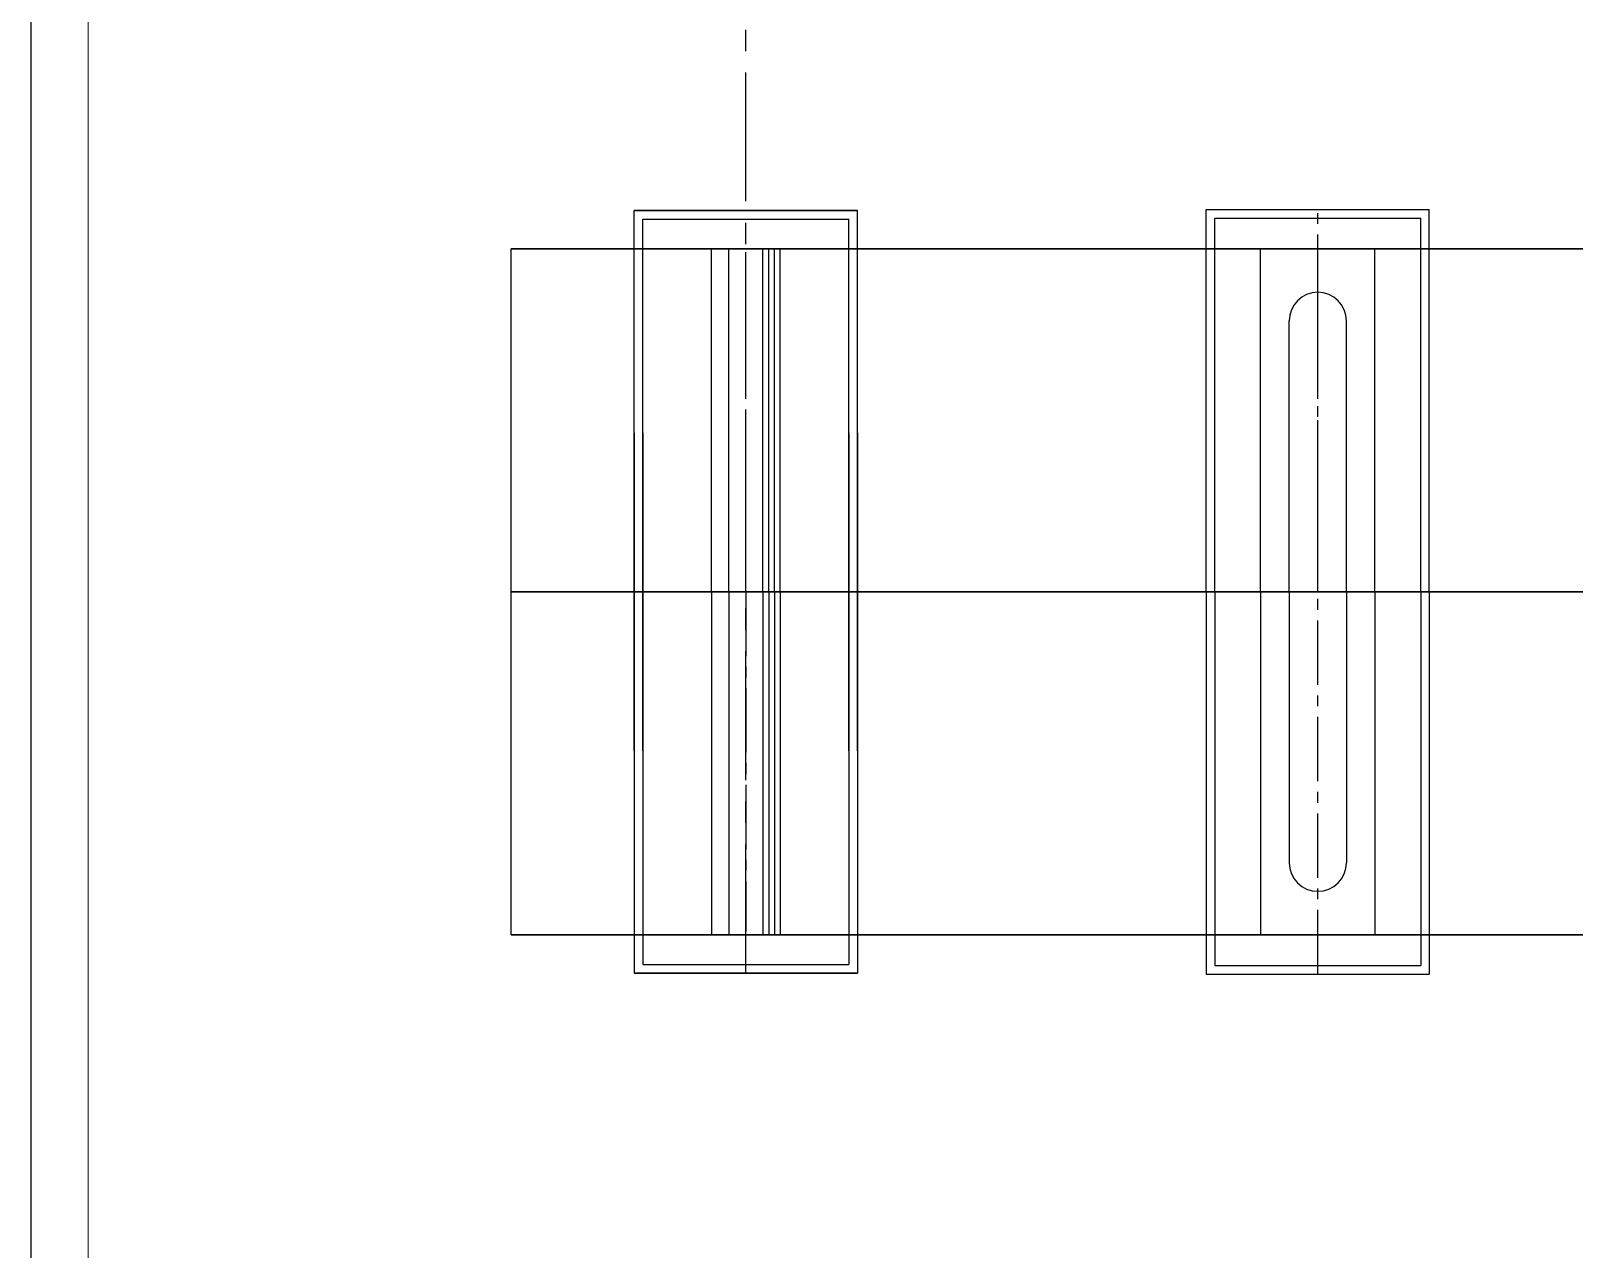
# Model space of a CAD drawing. Header units: metres. Extents: x 3053 to 140577, y 1019 to 87287.
# Drawn here: x 5577 to 32558, y 22328 to 43637 of the extents above; entities that cross this region are included whole.
import ezdxf

# ---------------------------------------------------------------- set-up
doc = ezdxf.new("R2010")
doc.units = ezdxf.units.M
doc.header["$MEASUREMENT"] = 0
doc.linetypes.add('CENTER2', pattern=[1.125, 0.75, -0.125, 0.125, -0.125])
doc.layers.add('centreline', color=6, linetype='CENTER2')
doc.layers.add('PLAN', color=10, linetype='Continuous')
doc.layers.add('EXISTING B WALL', color=5, linetype='Continuous', lineweight=30)
doc.layers.add('S TEXT', color=7, linetype='Continuous', lineweight=20)

msp = doc.modelspace()

# ---------------------------------------------------------------- linework, layer by layer
at = {"color": 7}
for p, q in [((5576.714, 87286.922), (5576.714, 12902.998)), ((16126.714, 40494.229), (20026.714, 40494.229)), ((16126.714, 31044.229), (16126.714, 40494.229)), ((20026.714, 40494.229), (16126.714, 40494.229)), ((16126.714, 40494.229), (20026.714, 40494.229)), ((16126.714, 31044.229), (16126.714, 40494.229)), ((20026.714, 40494.229), (16276.714, 40494.229)), ((20026.714, 31044.229), (20026.714, 40494.229)), ((20026.714, 31044.229), (20026.714, 40494.229)), ((26126.714, 33825.718), (26126.714, 40513.882)), ((26126.714, 40513.882), (30026.714, 40513.882)), ((26126.714, 33825.718), (26126.714, 40513.882)), ((30026.714, 33825.718), (30026.714, 40513.882)), ((30026.714, 33825.718), (30026.714, 40513.882)), ((16276.714, 40344.229), (19876.714, 40344.229)), ((16276.714, 40344.229), (19876.714, 40344.229)), ((16276.714, 31044.229), (16276.714, 40344.229)), ((19876.714, 31044.229), (19876.714, 40344.229)), ((26276.714, 40363.882), (29876.714, 40363.882)), ((26276.714, 33825.718), (26276.714, 40363.882)), ((29876.714, 33825.718), (29876.714, 40363.882)), ((29876.714, 33825.718), (29876.714, 40363.882)), ((27076.714, 39825.726), (29076.714, 39825.726)), ((27076.714, 33825.718), (27076.714, 39825.726)), ((29076.714, 33825.718), (29076.714, 39825.726)), ((27076.714, 33825.718), (27076.714, 39146.786)), ((27576.714, 33825.718), (27576.714, 38563.882)), ((16126.714, 36607.208), (16126.714, 27157.208)), ((16276.714, 36607.208), (16276.714, 27307.208)), ((19876.714, 36607.208), (19876.714, 27307.208)), ((20026.714, 36607.208), (20026.714, 27157.208)), ((26126.714, 33825.718), (26126.714, 27137.555)), ((26126.714, 33825.718), (26126.714, 27137.555)), ((26276.714, 33825.718), (26276.714, 27287.555)), ((27076.714, 33825.718), (27076.714, 28504.651)), ((27076.714, 33825.718), (27076.714, 27825.711)), ((27576.714, 33825.718), (27576.714, 29087.555)), ((29076.714, 33825.718), (29076.714, 27825.711)), ((29876.714, 33825.718), (29876.714, 27287.555)), ((29876.714, 33825.718), (29876.714, 27287.555)), ((30026.714, 33825.718), (30026.714, 27137.555)), ((30026.714, 33825.718), (30026.714, 27137.555)), ((27076.714, 27825.711), (29076.714, 27825.711)), ((16276.714, 27307.208), (19876.714, 27307.208)), ((16276.714, 27307.208), (19876.714, 27307.208)), ((26276.714, 27287.555), (29876.714, 27287.555)), ((16126.714, 27157.208), (20026.714, 27157.208)), ((20026.714, 27157.208), (16126.714, 27157.208)), ((16126.714, 27157.208), (20026.714, 27157.208)), ((20026.714, 27157.208), (16276.714, 27157.208)), ((26126.714, 27137.555), (30026.714, 27137.555))]:
    msp.add_line(p, q, dxfattribs=at)
for centre, start, end in [((28076.714, 38563.882), 360, 180), ((28076.714, 29087.555), 180, 0)]:
    msp.add_arc(centre, 500, start, end, dxfattribs=at)
at = {"layer": 'centreline', "color": 7, "ltscale": 3000}
for p, q in [((18076.714, 27157.208), (18076.714, 81343.303)), ((18076.714, 33825.718), (18076.714, 39825.718)), ((28076.714, 33825.718), (28076.714, 39825.718))]:
    msp.add_line(p, q, dxfattribs=at)
at = {"layer": 'centreline', "color": 7, "ltscale": 1500}
for p, q in [((28076.714, 27137.555), (28076.714, 40513.84)), ((18076.714, 33825.718), (18076.714, 39768.625)), ((18076.714, 33825.718), (18076.714, 27882.812))]:
    msp.add_line(p, q, dxfattribs=at)
at = {"layer": 'EXISTING B WALL', "color": 7}
for p, q in [((58122.523, 39825.719), (13976.714, 39825.718)), ((58122.523, 39825.718), (13976.714, 39825.718)), ((68122.523, 39825.718), (23976.714, 39825.718)), ((28030.905, 39825.718), (72176.714, 39825.718)), ((58122.523, 33825.719), (13976.714, 33825.718)), ((58122.523, 33825.718), (13976.714, 33825.718)), ((68122.523, 33825.718), (23976.714, 33825.718)), ((28030.905, 33825.718), (72176.714, 33825.718)), ((58122.523, 27825.719), (13976.714, 27825.718)), ((13976.714, 27825.719), (132176.714, 27825.718)), ((58122.523, 27825.718), (13976.714, 27825.718))]:
    msp.add_line(p, q, dxfattribs=at)
at = {"layer": 'PLAN', "color": 7}
for p, q in [((13976.714, 27825.719), (13976.714, 39825.718)), ((17476.714, 33825.718), (17476.714, 39825.718)), ((17776.714, 33825.718), (17776.714, 39825.718)), ((18376.714, 33825.718), (18376.714, 39825.718)), ((18476.714, 33825.718), (18476.714, 39825.718)), ((18576.714, 33825.718), (18576.714, 39825.718)), ((18676.714, 33825.718), (18676.714, 39825.718)), ((27576.714, 33825.718), (27576.714, 38563.882)), ((28576.714, 33825.718), (28576.714, 38563.882)), ((17476.714, 33825.718), (17476.714, 27825.718)), ((17776.714, 33825.718), (17776.714, 27825.718)), ((18376.714, 33825.718), (18376.714, 27825.718)), ((18476.714, 33825.718), (18476.714, 27825.718)), ((18576.714, 33825.718), (18576.714, 27825.718)), ((18676.714, 33825.718), (18676.714, 27825.718)), ((27576.714, 33825.718), (27576.714, 29087.555)), ((28576.714, 33825.718), (28576.714, 29087.555))]:
    msp.add_line(p, q, dxfattribs=at)
for centre, start, end in [((28076.714, 38563.882), 360, 180), ((28076.714, 29087.555), 180, 0)]:
    msp.add_arc(centre, 500, start, end, dxfattribs=at)
at = {"layer": 'S TEXT', "color": 7}
msp.add_line((6576.714, 13902.998), (6576.714, 86286.922), dxfattribs=at)

doc.saveas('drawing.dxf')
